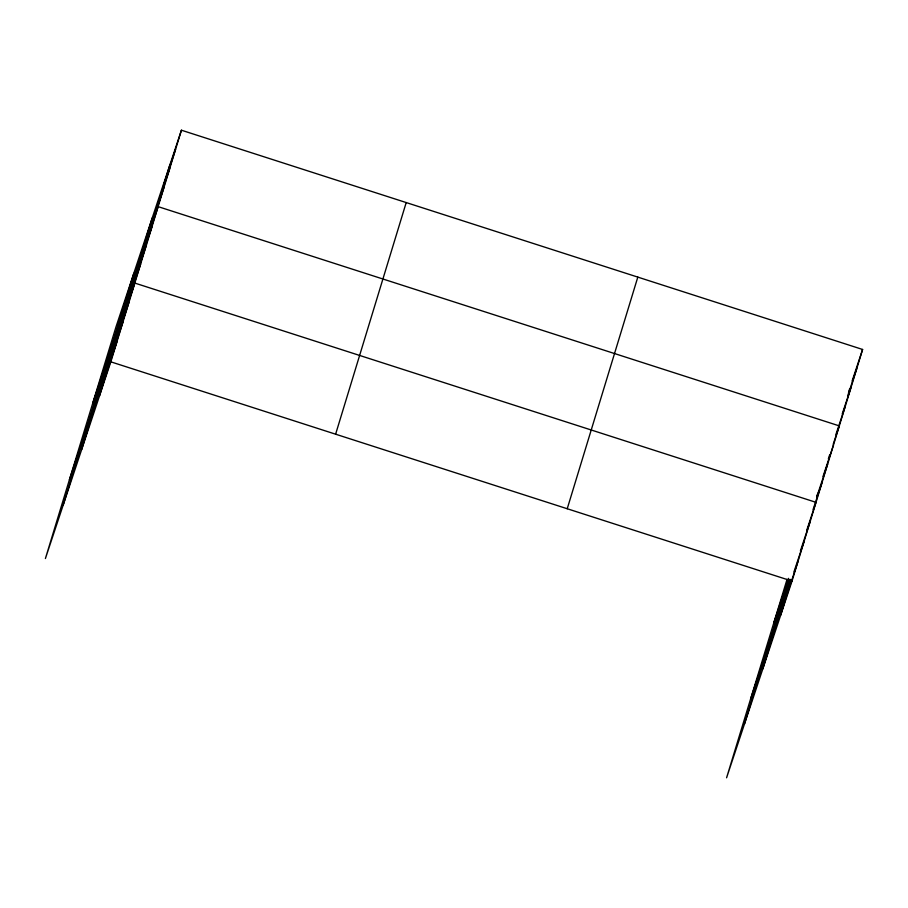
<?xml version="1.0" encoding="UTF-8"?>
<svg xmlns="http://www.w3.org/2000/svg" width="908" height="908" viewBox="0 0 908 908"><rect width="100%" height="100%" fill="white"/><g stroke="black" fill="none" stroke-linecap="round" stroke-linejoin="round"><path stroke-width="1.36" d="M63.242 504.905L133.828 273.263M81.629 449.642L152.215 217.999M99.471 396.001L170.057 164.359M181.418 130.207L115.986 326.903L45.4 558.534L110.833 361.838L181.418 130.207L862.6 349.466L792.014 581.097L726.582 777.793L787.077 579.281M335.62 434.194L406.205 202.563M567.228 508.741L637.813 277.11M744.424 724.153L788.609 579.156M762.811 668.89L789.915 579.94M780.653 615.249L791.447 579.815M816.689 497.005L817.847 493.18M848.515 392.54L849.684 388.715M164.234 183.473L175.596 149.321M158.412 202.586L169.773 168.423M152.589 221.7L163.951 187.536M92.695 403.345L158.128 206.649L839.31 425.897L833.192 444.296M140.944 259.915L152.306 225.752M135.122 279.028L146.483 244.865M129.288 298.13L140.661 263.978M69.405 479.776L134.827 283.08L816.008 502.34L806.837 529.932M117.472 336.936L128.834 302.773M111.468 356.617L122.83 322.465M105.464 376.309L116.837 342.157M852.113 380.997L862.6 349.466M847.595 396.16L856.777 368.569M842.215 413.957L850.955 387.682M835.95 434.376L845.132 406.795M773.877 622.593L788.598 578.351M828.38 458.744L829.696 454.806M822.989 476.541L833.487 445.011M816.735 496.971L827.653 464.124M813.091 509.501L821.831 483.238M750.575 699.035L790.38 579.406M800.402 550.929L810.015 522.032M793.955 571.938L804.011 541.724M786.646 595.569L798.007 561.405M110.833 361.838L792.014 581.097"/></g></svg>
